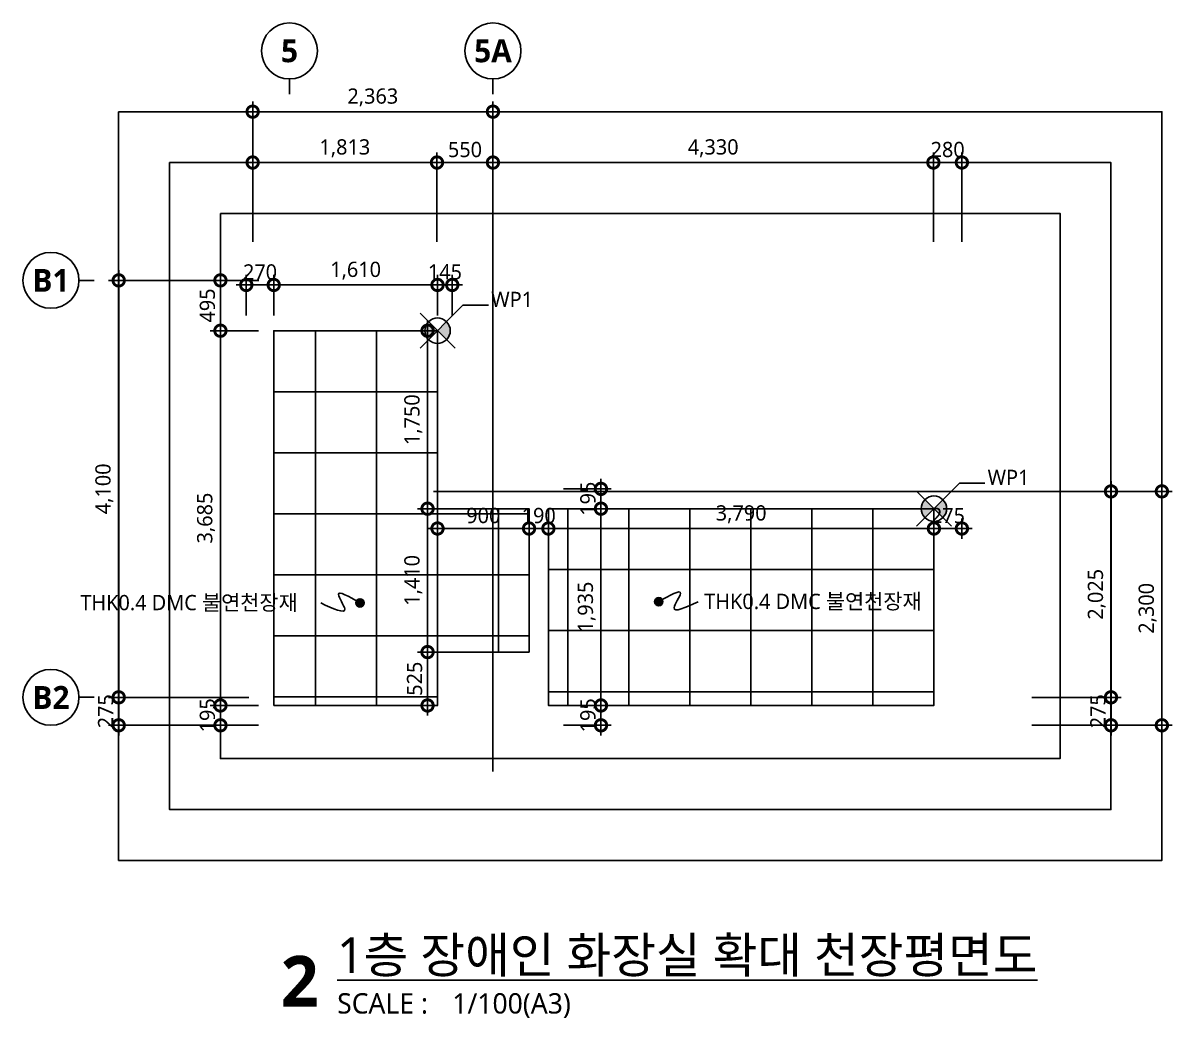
# Model space of a CAD drawing. Header units: millimetres. Extents: x 2213 to 82676, y 1050 to 28650.
# Drawn here: x 3074 to 14370, y 4686 to 14470 of the extents above; entities that cross this region are included whole.
import ezdxf
from ezdxf.enums import TextEntityAlignment as Align
from ezdxf.xclip import XClip

# ---------------------------------------------------------------- set-up
doc = ezdxf.new("R2010")
doc.units = ezdxf.units.MM
doc.header["$LTSCALE"] = 200
doc.header["$XCLIPFRAME"] = 0
doc.header["$PDMODE"] = 3
doc.linetypes.add('CEN', pattern=[62, 60, -1, 0, -1])
doc.layers.get('Defpoints').update_dxf_attribs({"color": 137})
for name, color, linetype in [('01-CEN', 1, 'CEN'), ('CEIL-알루미늄천장재', 251, 'Continuous'), ('DIM', 7, 'Continuous'), ('HAT-BRICK', 8, 'Continuous'), ('SYM', 6, 'Continuous'), ('SYM-BUB', 3, 'Continuous'), ('SYM-LEAD', 6, 'Continuous'), ('TEXT', 3, 'Continuous')]:
    doc.layers.add(name, color=color, linetype=linetype)
doc.layers.add('02Waste', color=171, linetype='Continuous', plot=False)
doc.styles.get("Standard").update_dxf_attribs({"font": 'malgun.ttf'})
doc.styles.add('맑은고딕', font='malgun.ttf')
doc.styles.add('맑은고딕B', font='malgunbd.ttf')
doc.styles.add('스타일1', font='malgun.ttf')
doc.linetypes.add('WIREMESH2', pattern='A,5,-0.25,["X",Standard,S=1,R=0,X=-0.32,Y=-0.5],-0.25', length=5.5)
doc.dimstyles.new('CJA-50', dxfattribs={"dimscale": 50, "dimtxt": 3, "dimasz": 1, "dimexe": 2, "dimexo": 3, "dimgap": 1, "dimtad": 1, "dimdec": 0, "dimzin": 1, "dimdsep": 46, "dimlunit": 6, "dimtxsty": '스타일1', "dimblk": 'GAUN-DOT', "dimcen": -2, "dimdle": 2, "dimclrd": 256, "dimclre": 256, "dimclrt": 3, "dimadec": 0, "dimazin": 0, "dimtfac": 1, "dimtdec": 0, "dimtix": 1, "dimtmove": 2, "dimatfit": 3, "dimldrblk": 'DOTSMALL', "dimfxl": 1, "dimtolj": 1, "dimtzin": 1, "dimarcsym": 0})

# ---------------------------------------------------------------- blocks, each defined once
blk = doc.blocks.new('GAUN-DOT')
at = {"linetype": 'ByBlock'}
for p, q in [((2, 0), (-2, 0)), ((0, -2), (0, 2))]:
    blk.add_line(p, q, dxfattribs=at)
at = {"const_width": 2.25}
blk.add_lwpolyline([(0, 0.28125, 1), (0, -0.28125, 1)], format="xyb", close=True, dxfattribs=at)
blk = doc.blocks.new('*D231')
at = {"layer": 'Defpoints', "color": 0, "transparency": 16777216}
for p in [(5332, 13598), (5332, 12169), (7694, 12169)]:
    blk.add_point(p, dxfattribs=at)
at = {"layer": 'DIM', "lineweight": -2, "transparency": 16777216}
for p, q in [((5332, 12319), (5332, 13698)), ((7694, 12319), (7694, 13698)), ((7644, 13598), (5382, 13598))]:
    blk.add_line(p, q, dxfattribs=at)
at = {"layer": 'DIM', "lineweight": -2, "transparency": 16777216, "xscale": 50, "yscale": 50, "zscale": 50, "rotation": 180}
blk.add_blockref('GAUN-DOT', (5332, 13598), dxfattribs=at)
at = {"layer": 'DIM', "lineweight": -2, "transparency": 16777216, "xscale": 50, "yscale": 50, "zscale": 50}
blk.add_blockref('GAUN-DOT', (7694, 13598), dxfattribs=at)
at = {"layer": 'DIM', "color": 3, "transparency": 16777216, "insert": (6513, 13738), "char_height": 150, "attachment_point": 5, "style": '맑은고딕'}
blk.add_mtext('\\A1;2,363', dxfattribs=at)
blk = doc.blocks.new('_DotSmall')
at = {"layer": 'DIM'}
h = blk.add_hatch(color=256, dxfattribs=at)
edge = h.paths.add_edge_path()
edge.add_arc((0, 0), 0.2, 0, 360)
at = {"layer": 'DIM', "linetype": 'ByBlock'}
blk.add_circle((0, 0), 0.2, dxfattribs=at)
blk = doc.blocks.new('*D232')
at = {"layer": 'Defpoints', "color": 0, "transparency": 16777216}
for p in [(12024, 13098), (7694, 12169), (12024, 12169)]:
    blk.add_point(p, dxfattribs=at)
at = {"layer": 'DIM', "lineweight": -2, "transparency": 16777216}
for p, q in [((7694, 12319), (7694, 13198)), ((12024, 12319), (12024, 13198)), ((7744, 13098), (11974, 13098))]:
    blk.add_line(p, q, dxfattribs=at)
at = {"layer": 'DIM', "lineweight": -2, "transparency": 16777216, "xscale": 50, "yscale": 50, "zscale": 50, "rotation": 180}
blk.add_blockref('GAUN-DOT', (7694, 13098), dxfattribs=at)
at = {"layer": 'DIM', "lineweight": -2, "transparency": 16777216, "xscale": 50, "yscale": 50, "zscale": 50}
blk.add_blockref('GAUN-DOT', (12024, 13098), dxfattribs=at)
at = {"layer": 'DIM', "color": 3, "transparency": 16777216, "insert": (9859, 13238), "char_height": 150, "attachment_point": 5, "style": '맑은고딕'}
blk.add_mtext('\\A1;4,330', dxfattribs=at)
blk = doc.blocks.new('*D233')
at = {"layer": 'Defpoints', "color": 0, "transparency": 16777216}
for p in [(7144, 13098), (7144, 12169), (7694, 12169)]:
    blk.add_point(p, dxfattribs=at)
at = {"layer": 'DIM', "lineweight": -2, "transparency": 16777216}
for p, q in [((7144, 12319), (7144, 13198)), ((7694, 12319), (7694, 13198)), ((7644, 13098), (7194, 13098))]:
    blk.add_line(p, q, dxfattribs=at)
at = {"layer": 'DIM', "lineweight": -2, "transparency": 16777216, "xscale": 50, "yscale": 50, "zscale": 50, "rotation": 180}
blk.add_blockref('GAUN-DOT', (7144, 13098), dxfattribs=at)
at = {"layer": 'DIM', "lineweight": -2, "transparency": 16777216, "xscale": 50, "yscale": 50, "zscale": 50}
blk.add_blockref('GAUN-DOT', (7694, 13098), dxfattribs=at)
at = {"layer": 'DIM', "color": 3, "transparency": 16777216, "insert": (7419, 13225), "char_height": 150, "attachment_point": 5, "style": '맑은고딕'}
blk.add_mtext('\\A1;550', dxfattribs=at)
blk = doc.blocks.new('*D234')
at = {"layer": 'Defpoints', "color": 0, "transparency": 16777216}
for p in [(12024, 13098), (12024, 12169), (12304, 12169)]:
    blk.add_point(p, dxfattribs=at)
at = {"layer": 'DIM', "lineweight": -2, "transparency": 16777216}
for p, q in [((12024, 12319), (12024, 13198)), ((12304, 12319), (12304, 13198)), ((11974, 13098), (11924, 13098)), ((12304, 13098), (12024, 13098)), ((12354, 13098), (12404, 13098))]:
    blk.add_line(p, q, dxfattribs=at)
at = {"layer": 'DIM', "lineweight": -2, "transparency": 16777216, "xscale": 50, "yscale": 50, "zscale": 50}
blk.add_blockref('GAUN-DOT', (12024, 13098), dxfattribs=at)
at = {"layer": 'DIM', "lineweight": -2, "transparency": 16777216, "xscale": 50, "yscale": 50, "zscale": 50, "rotation": 180}
blk.add_blockref('GAUN-DOT', (12304, 13098), dxfattribs=at)
at = {"layer": 'DIM', "color": 3, "transparency": 16777216, "insert": (12164, 13225), "char_height": 150, "attachment_point": 5, "style": '맑은고딕'}
blk.add_mtext('\\A1;280', dxfattribs=at)
blk = doc.blocks.new('*D235')
at = {"layer": 'Defpoints', "color": 0, "transparency": 16777216}
for p in [(12841, 9864), (12841, 7564), (14270, 7564)]:
    blk.add_point(p, dxfattribs=at)
at = {"layer": 'DIM', "lineweight": -2, "transparency": 16777216}
for p, q in [((12991, 9864), (14370, 9864)), ((14270, 9814), (14270, 7614)), ((12991, 7564), (14370, 7564))]:
    blk.add_line(p, q, dxfattribs=at)
at = {"layer": 'DIM', "lineweight": -2, "transparency": 16777216, "xscale": 50, "yscale": 50, "zscale": 50}
for p, rotation in [((14270, 9864), 90), ((14270, 7564), 270)]:
    blk.add_blockref('GAUN-DOT', p, dxfattribs=dict(at, rotation=rotation))
at = {"layer": 'DIM', "color": 3, "transparency": 16777216, "insert": (14130, 8714), "char_height": 150, "attachment_point": 5, "rotation": 90, "style": '맑은고딕'}
blk.add_mtext('\\A1;2,300', dxfattribs=at)
blk = doc.blocks.new('*D236')
at = {"layer": 'Defpoints', "color": 0, "transparency": 16777216}
for p in [(12841, 9864), (13770, 9864), (12841, 7839)]:
    blk.add_point(p, dxfattribs=at)
at = {"layer": 'DIM', "lineweight": -2, "transparency": 16777216}
for p, q in [((12991, 9864), (13870, 9864)), ((13770, 7889), (13770, 9814)), ((12991, 7839), (13870, 7839))]:
    blk.add_line(p, q, dxfattribs=at)
at = {"layer": 'DIM', "lineweight": -2, "transparency": 16777216, "xscale": 50, "yscale": 50, "zscale": 50}
for p, rotation in [((13770, 9864), 90), ((13770, 7839), 270)]:
    blk.add_blockref('GAUN-DOT', p, dxfattribs=dict(at, rotation=rotation))
at = {"layer": 'DIM', "color": 3, "transparency": 16777216, "insert": (13630, 8852), "char_height": 150, "attachment_point": 5, "rotation": 90, "style": '맑은고딕'}
blk.add_mtext('\\A1;2,025', dxfattribs=at)
blk = doc.blocks.new('*D237')
at = {"layer": 'Defpoints', "color": 0, "transparency": 16777216}
for p in [(12841, 7839), (12841, 7564), (13770, 7564)]:
    blk.add_point(p, dxfattribs=at)
at = {"layer": 'DIM', "lineweight": -2, "transparency": 16777216}
for p, q in [((13770, 7889), (13770, 7939)), ((12991, 7839), (13870, 7839)), ((13770, 7839), (13770, 7564)), ((12991, 7564), (13870, 7564)), ((13770, 7514), (13770, 7464))]:
    blk.add_line(p, q, dxfattribs=at)
at = {"layer": 'DIM', "lineweight": -2, "transparency": 16777216, "xscale": 50, "yscale": 50, "zscale": 50}
for p, rotation in [((13770, 7839), 270), ((13770, 7564), 90)]:
    blk.add_blockref('GAUN-DOT', p, dxfattribs=dict(at, rotation=rotation))
at = {"layer": 'DIM', "color": 3, "transparency": 16777216, "insert": (13642, 7702), "char_height": 150, "attachment_point": 5, "rotation": 90, "style": '맑은고딕'}
blk.add_mtext('\\A1;275', dxfattribs=at)
blk = doc.blocks.new('*D238')
at = {"layer": 'Defpoints', "color": 0, "transparency": 16777216}
for p in [(5443, 11939), (4015, 7839), (5443, 7839)]:
    blk.add_point(p, dxfattribs=at)
at = {"layer": 'DIM', "lineweight": -2, "transparency": 16777216}
for p, q in [((5293, 11939), (3915, 11939)), ((4015, 11889), (4015, 7889)), ((5293, 7839), (3915, 7839))]:
    blk.add_line(p, q, dxfattribs=at)
at = {"layer": 'DIM', "lineweight": -2, "transparency": 16777216, "xscale": 50, "yscale": 50, "zscale": 50}
for p, rotation in [((4015, 11939), 90), ((4015, 7839), 270)]:
    blk.add_blockref('GAUN-DOT', p, dxfattribs=dict(at, rotation=rotation))
at = {"layer": 'DIM', "color": 3, "transparency": 16777216, "insert": (3874, 9889), "char_height": 150, "attachment_point": 5, "rotation": 90, "style": '맑은고딕'}
blk.add_mtext('\\A1;4,100', dxfattribs=at)
blk = doc.blocks.new('*D239')
at = {"layer": 'Defpoints', "color": 0, "transparency": 16777216}
for p in [(5443, 7839), (4015, 7564), (5443, 7564)]:
    blk.add_point(p, dxfattribs=at)
at = {"layer": 'DIM', "lineweight": -2, "transparency": 16777216}
for p, q in [((4015, 7889), (4015, 7939)), ((5293, 7839), (3915, 7839)), ((4015, 7839), (4015, 7564)), ((5293, 7564), (3915, 7564)), ((4015, 7514), (4015, 7464))]:
    blk.add_line(p, q, dxfattribs=at)
at = {"layer": 'DIM', "lineweight": -2, "transparency": 16777216, "xscale": 50, "yscale": 50, "zscale": 50}
for p, rotation in [((4015, 7839), 270), ((4015, 7564), 90)]:
    blk.add_blockref('GAUN-DOT', p, dxfattribs=dict(at, rotation=rotation))
at = {"layer": 'DIM', "color": 3, "transparency": 16777216, "insert": (3887, 7702), "char_height": 150, "attachment_point": 5, "rotation": 90, "style": '맑은고딕'}
blk.add_mtext('\\A1;275', dxfattribs=at)
blk = doc.blocks.new('*D240')
at = {"layer": 'Defpoints', "color": 0, "transparency": 16777216}
for p in [(7144, 13098), (5332, 12169), (7144, 12169)]:
    blk.add_point(p, dxfattribs=at)
at = {"layer": 'DIM', "lineweight": -2, "transparency": 16777216}
for p, q in [((5332, 12319), (5332, 13198)), ((7144, 12319), (7144, 13198)), ((5382, 13098), (7094, 13098))]:
    blk.add_line(p, q, dxfattribs=at)
at = {"layer": 'DIM', "lineweight": -2, "transparency": 16777216, "xscale": 50, "yscale": 50, "zscale": 50, "rotation": 180}
blk.add_blockref('GAUN-DOT', (5332, 13098), dxfattribs=at)
at = {"layer": 'DIM', "lineweight": -2, "transparency": 16777216, "xscale": 50, "yscale": 50, "zscale": 50}
blk.add_blockref('GAUN-DOT', (7144, 13098), dxfattribs=at)
at = {"layer": 'DIM', "color": 3, "transparency": 16777216, "insert": (6238, 13238), "char_height": 150, "attachment_point": 5, "style": '맑은고딕'}
blk.add_mtext('\\A1;1,813', dxfattribs=at)
blk = doc.blocks.new('dwgtitle')
at = {"layer": 'SYM', "color": 3, "style": '스타일1'}
blk.add_text('SCALE :', height=4, dxfattribs=at).set_placement((12.25, -1.4))
for tag, p, height in [('%%UTITLE', (12.25, 6.59), 7), ('1/100', (34.89, -1.4), 4)]:
    blk.add_attdef(tag, p, '', height=height, dxfattribs=at)
at = {"layer": 'SYM', "color": 6, "style": '맑은고딕B'}
blk.add_attdef('A', text='', height=10, dxfattribs=at).set_placement((4.89, 5), align=Align.MIDDLE)
blk = doc.blocks.new('C-6x6_1f')
at = {"layer": 'CEIL-알루미늄천장재', "color": 252}
for p, q in [((-56347, -303023), (-56347, -292223)), ((-49147, -292223), (-56347, -292223)), ((-55747, -303023), (-55747, -292223)), ((-55147, -303023), (-55147, -292223)), ((-54547, -303023), (-54547, -292223)), ((-53947, -303023), (-53947, -292223)), ((-53347, -303023), (-53347, -292223)), ((-52747, -303023), (-52747, -292223)), ((-52147, -303023), (-52147, -292223)), ((-51547, -303023), (-51547, -292223)), ((-50947, -303023), (-50947, -292223)), ((-50347, -303023), (-50347, -292223)), ((-49747, -303023), (-49747, -292223)), ((-49147, -303023), (-49147, -292223)), ((-41947, -292223), (-49147, -292223)), ((-48547, -303023), (-48547, -292223)), ((-47947, -303023), (-47947, -292223)), ((-47347, -303023), (-47347, -292223)), ((-46747, -303023), (-46747, -292223)), ((-46147, -303023), (-46147, -292223)), ((-45547, -303023), (-45547, -292223)), ((-44947, -303023), (-44947, -292223)), ((-44347, -303023), (-44347, -292223)), ((-43747, -303023), (-43747, -292223)), ((-43147, -303023), (-43147, -292223)), ((-42547, -303023), (-42547, -292223)), ((-41947, -303023), (-41947, -292223)), ((-34747, -292223), (-41947, -292223)), ((-41947, -303023), (-41947, -292223)), ((-41347, -303023), (-41347, -292223)), ((-40747, -303023), (-40747, -292223)), ((-40147, -303023), (-40147, -292223)), ((-39547, -303023), (-39547, -292223)), ((-38947, -303023), (-38947, -292223)), ((-38347, -303023), (-38347, -292223)), ((-37747, -303023), (-37747, -292223)), ((-37147, -303023), (-37147, -292223)), ((-36547, -303023), (-36547, -292223)), ((-35947, -303023), (-35947, -292223)), ((-35347, -303023), (-35347, -292223)), ((-27547, -292223), (-34747, -292223)), ((-34747, -303023), (-34747, -292223)), ((-34147, -303023), (-34147, -292223)), ((-33547, -303023), (-33547, -292223)), ((-32947, -303023), (-32947, -292223)), ((-32347, -303023), (-32347, -292223)), ((-31747, -303023), (-31747, -292223)), ((-31147, -303023), (-31147, -292223)), ((-30547, -303023), (-30547, -292223)), ((-29947, -303023), (-29947, -292223)), ((-29347, -303023), (-29347, -292223)), ((-28747, -303023), (-28747, -292223)), ((-28147, -303023), (-28147, -292223)), ((-27547, -303023), (-27547, -292223)), ((-49147, -292823), (-56347, -292823)), ((-41947, -292823), (-49147, -292823)), ((-34747, -292823), (-41947, -292823)), ((-27547, -292823), (-34747, -292823)), ((-49147, -293423), (-56347, -293423)), ((-41947, -293423), (-49147, -293423)), ((-34747, -293423), (-41947, -293423)), ((-27547, -293423), (-34747, -293423)), ((-49147, -294023), (-56347, -294023)), ((-41947, -294023), (-49147, -294023)), ((-34747, -294023), (-41947, -294023)), ((-27547, -294023), (-34747, -294023)), ((-49147, -294623), (-56347, -294623)), ((-41947, -294623), (-49147, -294623)), ((-34747, -294623), (-41947, -294623)), ((-27547, -294623), (-34747, -294623)), ((-49147, -295223), (-56347, -295223)), ((-41947, -295223), (-49147, -295223)), ((-34747, -295223), (-41947, -295223)), ((-27547, -295223), (-34747, -295223)), ((-49147, -295823), (-56347, -295823)), ((-41947, -295823), (-49147, -295823)), ((-34747, -295823), (-41947, -295823)), ((-27547, -295823), (-34747, -295823)), ((-49147, -296423), (-56347, -296423)), ((-41947, -296423), (-49147, -296423)), ((-34747, -296423), (-41947, -296423)), ((-27547, -296423), (-34747, -296423)), ((-49147, -297023), (-56347, -297023)), ((-41947, -297023), (-49147, -297023)), ((-34747, -297023), (-41947, -297023)), ((-27547, -297023), (-34747, -297023)), ((-49147, -297623), (-56347, -297623)), ((-41947, -297623), (-49147, -297623)), ((-34747, -297623), (-41947, -297623)), ((-27547, -297623), (-34747, -297623)), ((-49147, -298223), (-56347, -298223)), ((-41947, -298223), (-49147, -298223)), ((-34747, -298223), (-41947, -298223)), ((-27547, -298223), (-34747, -298223)), ((-49147, -298823), (-56347, -298823)), ((-41947, -298823), (-49147, -298823)), ((-34747, -298823), (-41947, -298823)), ((-27547, -298823), (-34747, -298823)), ((-49147, -299423), (-56347, -299423)), ((-41947, -299423), (-49147, -299423)), ((-34747, -299423), (-41947, -299423)), ((-27547, -299423), (-34747, -299423)), ((-49147, -300023), (-56347, -300023)), ((-41947, -300023), (-49147, -300023)), ((-34747, -300023), (-41947, -300023)), ((-27547, -300023), (-34747, -300023)), ((-49147, -300623), (-56347, -300623)), ((-41947, -300623), (-49147, -300623)), ((-34747, -300623), (-41947, -300623)), ((-27547, -300623), (-34747, -300623)), ((-49147, -301223), (-56347, -301223)), ((-41947, -301223), (-49147, -301223)), ((-34747, -301223), (-41947, -301223)), ((-27547, -301223), (-34747, -301223)), ((-49147, -301823), (-56347, -301823)), ((-41947, -301823), (-49147, -301823)), ((-34747, -301823), (-41947, -301823)), ((-27547, -301823), (-34747, -301823)), ((-49147, -302423), (-56347, -302423)), ((-41947, -302423), (-49147, -302423)), ((-34747, -302423), (-41947, -302423)), ((-27547, -302423), (-34747, -302423)), ((-49147, -303023), (-56347, -303023)), ((-56347, -313823), (-56347, -303023)), ((-49147, -303023), (-56347, -303023)), ((-55747, -313823), (-55747, -303023)), ((-55147, -313823), (-55147, -303023)), ((-54547, -313823), (-54547, -303023)), ((-53947, -313823), (-53947, -303023)), ((-53347, -313823), (-53347, -303023)), ((-52747, -313823), (-52747, -303023)), ((-52147, -313823), (-52147, -303023)), ((-51547, -313823), (-51547, -303023)), ((-50947, -313823), (-50947, -303023)), ((-50347, -313823), (-50347, -303023)), ((-49747, -313823), (-49747, -303023)), ((-49147, -313823), (-49147, -303023)), ((-41947, -303023), (-49147, -303023)), ((-41947, -303023), (-49147, -303023)), ((-48547, -313823), (-48547, -303023)), ((-47947, -313823), (-47947, -303023)), ((-47347, -313823), (-47347, -303023)), ((-46747, -313823), (-46747, -303023)), ((-46147, -313823), (-46147, -303023)), ((-45547, -313823), (-45547, -303023)), ((-44947, -313823), (-44947, -303023)), ((-44347, -313823), (-44347, -303023)), ((-43747, -313823), (-43747, -303023)), ((-43147, -313823), (-43147, -303023)), ((-42547, -313823), (-42547, -303023)), ((-41947, -313823), (-41947, -303023)), ((-34747, -303023), (-41947, -303023)), ((-34747, -303023), (-41947, -303023)), ((-41947, -313823), (-41947, -303023)), ((-41347, -313823), (-41347, -303023)), ((-40747, -313823), (-40747, -303023)), ((-40147, -313823), (-40147, -303023)), ((-39547, -313823), (-39547, -303023)), ((-38947, -313823), (-38947, -303023)), ((-38347, -313823), (-38347, -303023)), ((-37747, -313823), (-37747, -303023)), ((-37147, -313823), (-37147, -303023)), ((-36547, -313823), (-36547, -303023)), ((-35947, -313823), (-35947, -303023)), ((-35347, -313823), (-35347, -303023)), ((-34747, -313823), (-34747, -303023)), ((-27547, -303023), (-34747, -303023)), ((-27547, -303023), (-34747, -303023)), ((-34147, -313823), (-34147, -303023)), ((-33547, -313823), (-33547, -303023)), ((-32947, -313823), (-32947, -303023)), ((-32347, -313823), (-32347, -303023)), ((-31747, -313823), (-31747, -303023)), ((-31147, -313823), (-31147, -303023)), ((-30547, -313823), (-30547, -303023)), ((-29947, -313823), (-29947, -303023)), ((-29347, -313823), (-29347, -303023)), ((-28747, -313823), (-28747, -303023)), ((-28147, -313823), (-28147, -303023)), ((-27547, -313823), (-27547, -303023)), ((-49147, -303623), (-56347, -303623)), ((-41947, -303623), (-49147, -303623)), ((-34747, -303623), (-41947, -303623)), ((-27547, -303623), (-34747, -303623)), ((-49147, -304223), (-56347, -304223)), ((-41947, -304223), (-49147, -304223)), ((-34747, -304223), (-41947, -304223)), ((-27547, -304223), (-34747, -304223)), ((-49147, -304823), (-56347, -304823)), ((-41947, -304823), (-49147, -304823)), ((-34747, -304823), (-41947, -304823)), ((-27547, -304823), (-34747, -304823)), ((-49147, -305423), (-56347, -305423)), ((-41947, -305423), (-49147, -305423)), ((-34747, -305423), (-41947, -305423)), ((-27547, -305423), (-34747, -305423)), ((-49147, -306023), (-56347, -306023)), ((-41947, -306023), (-49147, -306023)), ((-34747, -306023), (-41947, -306023)), ((-27547, -306023), (-34747, -306023)), ((-49147, -306623), (-56347, -306623)), ((-41947, -306623), (-49147, -306623)), ((-34747, -306623), (-41947, -306623)), ((-27547, -306623), (-34747, -306623)), ((-49147, -307223), (-56347, -307223)), ((-41947, -307223), (-49147, -307223)), ((-34747, -307223), (-41947, -307223)), ((-27547, -307223), (-34747, -307223)), ((-49147, -307823), (-56347, -307823)), ((-41947, -307823), (-49147, -307823)), ((-34747, -307823), (-41947, -307823)), ((-27547, -307823), (-34747, -307823)), ((-49147, -308423), (-56347, -308423)), ((-41947, -308423), (-49147, -308423)), ((-34747, -308423), (-41947, -308423)), ((-27547, -308423), (-34747, -308423)), ((-49147, -309023), (-56347, -309023)), ((-41947, -309023), (-49147, -309023)), ((-34747, -309023), (-41947, -309023)), ((-27547, -309023), (-34747, -309023)), ((-49147, -309623), (-56347, -309623)), ((-41947, -309623), (-49147, -309623)), ((-34747, -309623), (-41947, -309623)), ((-27547, -309623), (-34747, -309623)), ((-49147, -310223), (-56347, -310223)), ((-41947, -310223), (-49147, -310223)), ((-34747, -310223), (-41947, -310223)), ((-27547, -310223), (-34747, -310223)), ((-49147, -310823), (-56347, -310823)), ((-41947, -310823), (-49147, -310823)), ((-34747, -310823), (-41947, -310823)), ((-27547, -310823), (-34747, -310823)), ((-49147, -311423), (-56347, -311423)), ((-41947, -311423), (-49147, -311423)), ((-34747, -311423), (-41947, -311423)), ((-27547, -311423), (-34747, -311423)), ((-49147, -312023), (-56347, -312023)), ((-41947, -312023), (-49147, -312023)), ((-34747, -312023), (-41947, -312023)), ((-27547, -312023), (-34747, -312023)), ((-49147, -312623), (-56347, -312623)), ((-41947, -312623), (-49147, -312623)), ((-34747, -312623), (-41947, -312623)), ((-27547, -312623), (-34747, -312623)), ((-49147, -313223), (-56347, -313223)), ((-41947, -313223), (-49147, -313223)), ((-34747, -313223), (-41947, -313223)), ((-27547, -313223), (-34747, -313223)), ((-49147, -313823), (-56347, -313823)), ((-41947, -313823), (-49147, -313823)), ((-34747, -313823), (-41947, -313823)), ((-27547, -313823), (-34747, -313823))]:
    blk.add_line(p, q, dxfattribs=at)
blk = doc.blocks.new('지시선')
at = {"layer": 'SYM-LEAD'}
h = blk.add_hatch(color=6, dxfattribs=at)
edge = h.paths.add_edge_path()
edge.add_arc((0, 0), 24.6, 0, 360)
at = {"layer": 'SYM-LEAD', "color": 6}
blk.add_circle((0, 0), 24.6, dxfattribs=at)
blk.add_spline([(0, 0), (127.5, 49.3), (89.8, -35.9), (231.6, 0)], degree=3, dxfattribs=at)
blk = doc.blocks.new('*D381')
at = {"layer": 'Defpoints', "color": 0, "transparency": 16777216}
for p in [(7149, 11894), (5539, 11444), (7149, 11444)]:
    blk.add_point(p, dxfattribs=at)
at = {"layer": 'DIM', "lineweight": -2, "transparency": 16777216}
for p, q in [((5539, 11594), (5539, 11994)), ((7149, 11594), (7149, 11994)), ((5589, 11894), (7099, 11894))]:
    blk.add_line(p, q, dxfattribs=at)
at = {"layer": 'DIM', "lineweight": -2, "transparency": 16777216, "xscale": 50, "yscale": 50, "zscale": 50, "rotation": 180}
blk.add_blockref('GAUN-DOT', (5539, 11894), dxfattribs=at)
at = {"layer": 'DIM', "lineweight": -2, "transparency": 16777216, "xscale": 50, "yscale": 50, "zscale": 50}
blk.add_blockref('GAUN-DOT', (7149, 11894), dxfattribs=at)
at = {"layer": 'DIM', "color": 3, "transparency": 16777216, "insert": (6344, 12034), "char_height": 150, "attachment_point": 5, "style": '맑은고딕'}
blk.add_mtext('\\A1;1,610', dxfattribs=at)
blk = doc.blocks.new('*D382')
at = {"layer": 'Defpoints', "color": 0, "transparency": 16777216}
for p in [(5269, 11894), (5269, 11444), (5539, 11444)]:
    blk.add_point(p, dxfattribs=at)
at = {"layer": 'DIM', "lineweight": -2, "transparency": 16777216}
for p, q in [((5269, 11594), (5269, 11994)), ((5539, 11594), (5539, 11994)), ((5219, 11894), (5169, 11894)), ((5539, 11894), (5269, 11894)), ((5589, 11894), (5639, 11894))]:
    blk.add_line(p, q, dxfattribs=at)
at = {"layer": 'DIM', "lineweight": -2, "transparency": 16777216, "xscale": 50, "yscale": 50, "zscale": 50}
blk.add_blockref('GAUN-DOT', (5269, 11894), dxfattribs=at)
at = {"layer": 'DIM', "lineweight": -2, "transparency": 16777216, "xscale": 50, "yscale": 50, "zscale": 50, "rotation": 180}
blk.add_blockref('GAUN-DOT', (5539, 11894), dxfattribs=at)
at = {"layer": 'DIM', "color": 3, "transparency": 16777216, "insert": (5404, 12021), "char_height": 150, "attachment_point": 5, "style": '맑은고딕'}
blk.add_mtext('\\A1;270', dxfattribs=at)
blk = doc.blocks.new('*D383')
at = {"layer": 'Defpoints', "color": 0, "transparency": 16777216}
for p in [(7149, 11894), (7149, 11444), (7294, 11444)]:
    blk.add_point(p, dxfattribs=at)
at = {"layer": 'DIM', "lineweight": -2, "transparency": 16777216}
for p, q in [((7149, 11594), (7149, 11994)), ((7294, 11594), (7294, 11994)), ((7099, 11894), (7049, 11894)), ((7294, 11894), (7149, 11894)), ((7344, 11894), (7394, 11894))]:
    blk.add_line(p, q, dxfattribs=at)
at = {"layer": 'DIM', "lineweight": -2, "transparency": 16777216, "xscale": 50, "yscale": 50, "zscale": 50}
blk.add_blockref('GAUN-DOT', (7149, 11894), dxfattribs=at)
at = {"layer": 'DIM', "lineweight": -2, "transparency": 16777216, "xscale": 50, "yscale": 50, "zscale": 50, "rotation": 180}
blk.add_blockref('GAUN-DOT', (7294, 11894), dxfattribs=at)
at = {"layer": 'DIM', "color": 3, "transparency": 16777216, "insert": (7222, 12022), "char_height": 150, "attachment_point": 5, "style": '맑은고딕'}
blk.add_mtext('\\A1;145', dxfattribs=at)
blk = doc.blocks.new('*D384')
at = {"layer": 'Defpoints', "color": 0, "transparency": 16777216}
for p in [(5015, 11444), (5539, 11444), (5539, 7759)]:
    blk.add_point(p, dxfattribs=at)
at = {"layer": 'DIM', "lineweight": -2, "transparency": 16777216}
for p, q in [((5389, 11444), (4915, 11444)), ((5015, 7809), (5015, 11394)), ((5389, 7759), (4915, 7759))]:
    blk.add_line(p, q, dxfattribs=at)
at = {"layer": 'DIM', "lineweight": -2, "transparency": 16777216, "xscale": 50, "yscale": 50, "zscale": 50}
for p, rotation in [((5015, 11444), 90), ((5015, 7759), 270)]:
    blk.add_blockref('GAUN-DOT', p, dxfattribs=dict(at, rotation=rotation))
at = {"layer": 'DIM', "color": 3, "transparency": 16777216, "insert": (4874, 9602), "char_height": 150, "attachment_point": 5, "rotation": 90, "style": '맑은고딕'}
blk.add_mtext('\\A1;3,685', dxfattribs=at)
blk = doc.blocks.new('*D385')
at = {"layer": 'Defpoints', "color": 0, "transparency": 16777216}
for p in [(5544, 11939), (5015, 11444), (5539, 11444)]:
    blk.add_point(p, dxfattribs=at)
at = {"layer": 'DIM', "lineweight": -2, "transparency": 16777216}
for p, q in [((5394, 11939), (4915, 11939)), ((5015, 11889), (5015, 11494)), ((5389, 11444), (4915, 11444))]:
    blk.add_line(p, q, dxfattribs=at)
at = {"layer": 'DIM', "lineweight": -2, "transparency": 16777216, "xscale": 50, "yscale": 50, "zscale": 50}
for p, rotation in [((5015, 11939), 90), ((5015, 11444), 270)]:
    blk.add_blockref('GAUN-DOT', p, dxfattribs=dict(at, rotation=rotation))
at = {"layer": 'DIM', "color": 3, "transparency": 16777216, "insert": (4887, 11692), "char_height": 150, "attachment_point": 5, "rotation": 90, "style": '맑은고딕'}
blk.add_mtext('\\A1;495', dxfattribs=at)
blk = doc.blocks.new('*D386')
at = {"layer": 'Defpoints', "color": 0, "transparency": 16777216}
for p in [(5539, 7759), (5015, 7564), (5539, 7564)]:
    blk.add_point(p, dxfattribs=at)
at = {"layer": 'DIM', "lineweight": -2, "transparency": 16777216}
for p, q in [((5015, 7809), (5015, 7859)), ((5389, 7759), (4915, 7759)), ((5015, 7759), (5015, 7564)), ((5389, 7564), (4915, 7564)), ((5015, 7514), (5015, 7464))]:
    blk.add_line(p, q, dxfattribs=at)
at = {"layer": 'DIM', "lineweight": -2, "transparency": 16777216, "xscale": 50, "yscale": 50, "zscale": 50}
for p, rotation in [((5015, 7759), 270), ((5015, 7564), 90)]:
    blk.add_blockref('GAUN-DOT', p, dxfattribs=dict(at, rotation=rotation))
at = {"layer": 'DIM', "color": 3, "transparency": 16777216, "insert": (4887, 7662), "char_height": 150, "attachment_point": 5, "rotation": 90, "style": '맑은고딕'}
blk.add_mtext('\\A1;195', dxfattribs=at)
blk = doc.blocks.new('*D387')
at = {"layer": 'Defpoints', "color": 0, "transparency": 16777216}
for p in [(7051, 11444), (7299, 11444), (7299, 9694)]:
    blk.add_point(p, dxfattribs=at)
at = {"layer": 'DIM', "lineweight": -2, "transparency": 16777216}
for p, q in [((7149, 11444), (6951, 11444)), ((7051, 9744), (7051, 11394)), ((7149, 9694), (6951, 9694))]:
    blk.add_line(p, q, dxfattribs=at)
at = {"layer": 'DIM', "lineweight": -2, "transparency": 16777216, "xscale": 50, "yscale": 50, "zscale": 50}
for p, rotation in [((7051, 11444), 90), ((7051, 9694), 270)]:
    blk.add_blockref('GAUN-DOT', p, dxfattribs=dict(at, rotation=rotation))
at = {"layer": 'DIM', "color": 3, "transparency": 16777216, "insert": (6911, 10569), "char_height": 150, "attachment_point": 5, "rotation": 90, "style": '맑은고딕'}
blk.add_mtext('\\A1;1,750', dxfattribs=at)
blk = doc.blocks.new('*D388')
at = {"layer": 'Defpoints', "color": 0, "transparency": 16777216}
for p in [(7299, 9694), (7051, 8284), (7299, 8284)]:
    blk.add_point(p, dxfattribs=at)
at = {"layer": 'DIM', "lineweight": -2, "transparency": 16777216}
for p, q in [((7149, 9694), (6951, 9694)), ((7051, 9644), (7051, 8334)), ((7149, 8284), (6951, 8284))]:
    blk.add_line(p, q, dxfattribs=at)
at = {"layer": 'DIM', "lineweight": -2, "transparency": 16777216, "xscale": 50, "yscale": 50, "zscale": 50}
for p, rotation in [((7051, 9694), 90), ((7051, 8284), 270)]:
    blk.add_blockref('GAUN-DOT', p, dxfattribs=dict(at, rotation=rotation))
at = {"layer": 'DIM', "color": 3, "transparency": 16777216, "insert": (6911, 8989), "char_height": 150, "attachment_point": 5, "rotation": 90, "style": '맑은고딕'}
blk.add_mtext('\\A1;1,410', dxfattribs=at)
blk = doc.blocks.new('*D374')
at = {"layer": 'Defpoints', "color": 0, "transparency": 16777216}
for p in [(7051, 8284), (7299, 8284), (7299, 7759)]:
    blk.add_point(p, dxfattribs=at)
at = {"layer": 'DIM', "lineweight": -2, "transparency": 16777216}
for p, q in [((7149, 8284), (6951, 8284)), ((7051, 7809), (7051, 8234)), ((7149, 7759), (6951, 7759))]:
    blk.add_line(p, q, dxfattribs=at)
at = {"layer": 'DIM', "lineweight": -2, "transparency": 16777216, "xscale": 50, "yscale": 50, "zscale": 50}
for p, rotation in [((7051, 8284), 90), ((7051, 7759), 270)]:
    blk.add_blockref('GAUN-DOT', p, dxfattribs=dict(at, rotation=rotation))
at = {"layer": 'DIM', "color": 3, "transparency": 16777216, "insert": (6924, 8022), "char_height": 150, "attachment_point": 5, "rotation": 90, "style": '맑은고딕'}
blk.add_mtext('\\A1;525', dxfattribs=at)
blk = doc.blocks.new('*D375')
at = {"layer": 'Defpoints', "color": 0, "transparency": 16777216}
for p in [(7149, 9694), (8049, 9694), (8049, 9499)]:
    blk.add_point(p, dxfattribs=at)
at = {"layer": 'DIM', "lineweight": -2, "transparency": 16777216}
for p, q in [((7149, 9544), (7149, 9399)), ((7199, 9499), (7999, 9499)), ((8049, 9544), (8049, 9399))]:
    blk.add_line(p, q, dxfattribs=at)
at = {"layer": 'DIM', "lineweight": -2, "transparency": 16777216, "xscale": 50, "yscale": 50, "zscale": 50, "rotation": 180}
blk.add_blockref('GAUN-DOT', (7149, 9499), dxfattribs=at)
at = {"layer": 'DIM', "lineweight": -2, "transparency": 16777216, "xscale": 50, "yscale": 50, "zscale": 50}
blk.add_blockref('GAUN-DOT', (8049, 9499), dxfattribs=at)
at = {"layer": 'DIM', "color": 3, "transparency": 16777216, "insert": (7599, 9626), "char_height": 150, "attachment_point": 5, "style": '맑은고딕'}
blk.add_mtext('\\A1;900', dxfattribs=at)
blk = doc.blocks.new('*D376')
at = {"layer": 'Defpoints', "color": 0, "transparency": 16777216}
for p in [(8049, 9694), (8239, 9694), (8049, 9499)]:
    blk.add_point(p, dxfattribs=at)
at = {"layer": 'DIM', "lineweight": -2, "transparency": 16777216}
for p, q in [((7999, 9499), (7949, 9499)), ((8049, 9544), (8049, 9399)), ((8239, 9499), (8049, 9499)), ((8239, 9544), (8239, 9399)), ((8289, 9499), (8339, 9499))]:
    blk.add_line(p, q, dxfattribs=at)
at = {"layer": 'DIM', "lineweight": -2, "transparency": 16777216, "xscale": 50, "yscale": 50, "zscale": 50}
blk.add_blockref('GAUN-DOT', (8049, 9499), dxfattribs=at)
at = {"layer": 'DIM', "lineweight": -2, "transparency": 16777216, "xscale": 50, "yscale": 50, "zscale": 50, "rotation": 180}
blk.add_blockref('GAUN-DOT', (8239, 9499), dxfattribs=at)
at = {"layer": 'DIM', "color": 3, "transparency": 16777216, "insert": (8144, 9626), "char_height": 150, "attachment_point": 5, "style": '맑은고딕'}
blk.add_mtext('\\A1;190', dxfattribs=at)
blk = doc.blocks.new('*D377')
at = {"layer": 'Defpoints', "color": 0, "transparency": 16777216}
for p in [(8239, 9694), (12029, 9694), (12029, 9499)]:
    blk.add_point(p, dxfattribs=at)
at = {"layer": 'DIM', "lineweight": -2, "transparency": 16777216}
for p, q in [((8239, 9544), (8239, 9399)), ((8289, 9499), (11979, 9499)), ((12029, 9544), (12029, 9399))]:
    blk.add_line(p, q, dxfattribs=at)
at = {"layer": 'DIM', "lineweight": -2, "transparency": 16777216, "xscale": 50, "yscale": 50, "zscale": 50, "rotation": 180}
blk.add_blockref('GAUN-DOT', (8239, 9499), dxfattribs=at)
at = {"layer": 'DIM', "lineweight": -2, "transparency": 16777216, "xscale": 50, "yscale": 50, "zscale": 50}
blk.add_blockref('GAUN-DOT', (12029, 9499), dxfattribs=at)
at = {"layer": 'DIM', "color": 3, "transparency": 16777216, "insert": (10134, 9639), "char_height": 150, "attachment_point": 5, "style": '맑은고딕'}
blk.add_mtext('\\A1;3,790', dxfattribs=at)
blk = doc.blocks.new('*D378')
at = {"layer": 'Defpoints', "color": 0, "transparency": 16777216}
for p in [(12029, 9694), (12304, 9694), (12029, 9499)]:
    blk.add_point(p, dxfattribs=at)
at = {"layer": 'DIM', "lineweight": -2, "transparency": 16777216}
for p, q in [((11979, 9499), (11929, 9499)), ((12029, 9544), (12029, 9399)), ((12304, 9499), (12029, 9499)), ((12304, 9544), (12304, 9399)), ((12354, 9499), (12404, 9499))]:
    blk.add_line(p, q, dxfattribs=at)
at = {"layer": 'DIM', "lineweight": -2, "transparency": 16777216, "xscale": 50, "yscale": 50, "zscale": 50}
blk.add_blockref('GAUN-DOT', (12029, 9499), dxfattribs=at)
at = {"layer": 'DIM', "lineweight": -2, "transparency": 16777216, "xscale": 50, "yscale": 50, "zscale": 50, "rotation": 180}
blk.add_blockref('GAUN-DOT', (12304, 9499), dxfattribs=at)
at = {"layer": 'DIM', "color": 3, "transparency": 16777216, "insert": (12167, 9626), "char_height": 150, "attachment_point": 5, "style": '맑은고딕'}
blk.add_mtext('\\A1;275', dxfattribs=at)
blk = doc.blocks.new('*D379')
at = {"layer": 'Defpoints', "color": 0, "transparency": 16777216}
for p in [(8239, 9694), (8756, 9694), (8239, 7759)]:
    blk.add_point(p, dxfattribs=at)
at = {"layer": 'DIM', "lineweight": -2, "transparency": 16777216}
for p, q in [((8389, 9694), (8856, 9694)), ((8756, 7809), (8756, 9644)), ((8389, 7759), (8856, 7759))]:
    blk.add_line(p, q, dxfattribs=at)
at = {"layer": 'DIM', "lineweight": -2, "transparency": 16777216, "xscale": 50, "yscale": 50, "zscale": 50}
for p, rotation in [((8756, 9694), 90), ((8756, 7759), 270)]:
    blk.add_blockref('GAUN-DOT', p, dxfattribs=dict(at, rotation=rotation))
at = {"layer": 'DIM', "color": 3, "transparency": 16777216, "insert": (8616, 8727), "char_height": 150, "attachment_point": 5, "rotation": 90, "style": '맑은고딕'}
blk.add_mtext('\\A1;1,935', dxfattribs=at)
blk = doc.blocks.new('*D380')
at = {"layer": 'Defpoints', "color": 0, "transparency": 16777216}
for p in [(8239, 9889), (8239, 9694), (8756, 9694)]:
    blk.add_point(p, dxfattribs=at)
at = {"layer": 'DIM', "lineweight": -2, "transparency": 16777216}
for p, q in [((8756, 9939), (8756, 9989)), ((8389, 9889), (8856, 9889)), ((8756, 9889), (8756, 9694)), ((8389, 9694), (8856, 9694)), ((8756, 9644), (8756, 9594))]:
    blk.add_line(p, q, dxfattribs=at)
at = {"layer": 'DIM', "lineweight": -2, "transparency": 16777216, "xscale": 50, "yscale": 50, "zscale": 50}
for p, rotation in [((8756, 9889), 270), ((8756, 9694), 90)]:
    blk.add_blockref('GAUN-DOT', p, dxfattribs=dict(at, rotation=rotation))
at = {"layer": 'DIM', "color": 3, "transparency": 16777216, "insert": (8628, 9792), "char_height": 150, "attachment_point": 5, "rotation": 90, "style": '맑은고딕'}
blk.add_mtext('\\A1;195', dxfattribs=at)
blk = doc.blocks.new('*D389')
at = {"layer": 'Defpoints', "color": 0, "transparency": 16777216}
for p in [(8239, 7759), (8239, 7564), (8756, 7564)]:
    blk.add_point(p, dxfattribs=at)
at = {"layer": 'DIM', "lineweight": -2, "transparency": 16777216}
for p, q in [((8756, 7809), (8756, 7859)), ((8389, 7759), (8856, 7759)), ((8756, 7759), (8756, 7564)), ((8389, 7564), (8856, 7564)), ((8756, 7514), (8756, 7464))]:
    blk.add_line(p, q, dxfattribs=at)
at = {"layer": 'DIM', "lineweight": -2, "transparency": 16777216, "xscale": 50, "yscale": 50, "zscale": 50}
for p, rotation in [((8756, 7759), 270), ((8756, 7564), 90)]:
    blk.add_blockref('GAUN-DOT', p, dxfattribs=dict(at, rotation=rotation))
at = {"layer": 'DIM', "color": 3, "transparency": 16777216, "insert": (8628, 7662), "char_height": 150, "attachment_point": 5, "rotation": 90, "style": '맑은고딕'}
blk.add_mtext('\\A1;195', dxfattribs=at)
blk = doc.blocks.new('WP21')
at = {"layer": 'SYM'}
h = blk.add_hatch(color=6, dxfattribs=at)
edge = h.paths.add_edge_path()
edge.add_ellipse((0, 0), major_axis=(0, 2.5), ratio=1, start_angle=405, end_angle=495)
edge.add_line((-1.77, -1.77), (0, 0))
edge.add_line((0, 0), (-1.77, 1.77))
edge = h.paths.add_edge_path()
edge.add_ellipse((0, 0), major_axis=(0, 2.5), ratio=1, start_angle=225, end_angle=315)
edge.add_line((1.77, 1.77), (0, 0))
edge.add_line((0, 0), (1.77, -1.77))
at = {"layer": 'SYM', "color": 6}
for p, q in [((-3.44, -3.44), (5, 5)), ((5, 5), (10, 5)), ((-3.44, 3.44), (3.44, -3.44))]:
    blk.add_line(p, q, dxfattribs=at)
blk.add_ellipse((0, 0), major_axis=(0, 2.5), ratio=1, start_param=5.497787, end_param=11.780972, dxfattribs=at)
at = {"layer": 'SYM', "color": 3, "linetype": 'WIREMESH2', "style": '스타일1'}
blk.add_attdef('WP', text='', height=3, dxfattribs=at).set_placement((10.55, 5), align=Align.MIDDLE_LEFT)
blk = doc.blocks.new('NEW_BUB')
at = {"layer": 'SYM-BUB', "color": 6}
blk.add_line((0, 3), (0, 0), dxfattribs=at)
blk.add_circle((0, 8.5), 5.5, dxfattribs=at)
at = {"layer": 'SYM-BUB', "color": 3, "style": '맑은고딕B'}
blk.add_attdef('X', text='', height=4.5, dxfattribs=at).set_placement((0, 8.5), align=Align.MIDDLE)

msp = doc.modelspace()

# ---------------------------------------------------------------- block references
at = {"layer": 'SYM', "xscale": 50.00000000000001, "yscale": 50.00000000000001, "zscale": 50.00000000000001}
msp.add_blockref('dwgtitle', (5550.3, 4799.7), dxfattribs=at).add_auto_attribs({'%%UTITLE': '%%u1층 장애인 화장실 확대 천장평면도', '1/100': '1/100(A3)', 'A': '2'})
at = {"layer": 'SYM-BUB', "xscale": 50.00000000000001, "yscale": 50.00000000000001, "zscale": 50.00000000000001}
for p, values in [((5694.3, 13770.1), {'X': '5'}), ((7694.3, 13770.1), {'X': '5A'})]:
    msp.add_blockref('NEW_BUB', p, dxfattribs=at).add_auto_attribs(values)
at = {"layer": 'SYM-BUB'}
ref = msp.add_blockref('NEW_BUB', (3773.9, 11939.2), dxfattribs=dict(at, xscale=50.00000000000007, yscale=50.00000000000007, zscale=50.00000000000007, rotation=90))
ref.add_attrib('X', 'B1', dxfattribs={"color": 3, "height": 225, "style": '맑은고딕B'}).set_placement((3348.9, 11939.2), align=Align.MIDDLE)
ref = msp.add_blockref('NEW_BUB', (3773.9, 7839.2), dxfattribs=dict(at, xscale=50.00000000000007, yscale=50.00000000000007, zscale=50.00000000000007, rotation=90.00000000000001))
ref.add_attrib('X', 'B2', dxfattribs={"color": 3, "height": 225, "style": '맑은고딕B'}).set_placement((3348.9, 7839.2), align=Align.MIDDLE)

# ---------------------------------------------------------------- dimensions: what is measured, and where the dimension line sits
at = {"layer": 'DIM'}
for base, p1, p2, picture, middle in [((5331.8020389, 13597.847), (7694.3020389, 12169.453735), (5331.8020389, 12169.453735), '*D231', (6513.0520389, 13737.9285217)), ((7144.3, 13097.8), (7694.3, 12169.5), (7144.3, 12169.5), '*D233', (7419.3, 13225.3)), ((12024.3, 13097.8), (12304.3, 12169.5), (12024.3, 12169.5), '*D234', (12164.3, 13225.3))]:
    dim = msp.add_linear_dim(base=base, p1=p1, p2=p2, dimstyle='CJA-50', override={"dimtxsty": '맑은고딕'}, dxfattribs=at)
    dim.commit()
    dim.dimension.update_dxf_attribs({"geometry": picture, "text_midpoint": middle})
for base, p1, p2, angle, picture, middle in [((7144.3020389, 13097.847), (5331.8020389, 12169.453735), (7144.3020389, 12169.453735), 180, '*D240', (6238.0520389, 13238.3361304)), ((12024.3, 13097.8), (7694.3, 12169.5), (12024.3, 12169.5), 180, '*D232', (9859.3, 13237.9)), ((4014.6, 7839.2), (5443, 11939.2), (5443, 7839.2), 90, '*D238', (3874.1, 9889.2)), ((14269.8, 7564.2), (12841.4, 9864.2), (12841.4, 7564.2), 90, '*D235', (14129.7, 8714.2)), ((13769.8, 9864.2), (12841.4, 7839.2), (12841.4, 9864.2), 270, '*D236', (13629.7, 8851.7)), ((4014.6, 7564.2), (5443, 7839.2), (5443, 7564.2), 90, '*D239', (3887.1, 7701.7)), ((13769.8, 7564.2), (12841.4, 7839.2), (12841.4, 7564.2), 90, '*D237', (13642.3, 7701.7))]:
    dim = msp.add_linear_dim(base=base, p1=p1, p2=p2, angle=angle, dimstyle='CJA-50', override={"dimtxsty": '맑은고딕'}, dxfattribs=at)
    dim.commit()
    dim.dimension.update_dxf_attribs({"geometry": picture, "text_midpoint": middle})

# ---------------------------------------------------------------- wipeouts: each hides what was drawn before it
for points in [[(5539.3, 11444.2), (7149.3, 11444.2), (7149.3, 9694.2), (8049.3, 9694.2), (8049.3, 8284.2), (7149.3, 8284.2), (7149.3, 7759.2), (5539.3, 7759.2)], [(8239.3, 9694.2), (12029.3, 9694.2), (12029.3, 7759.2), (8239.3, 7759.2)]]:
    msp.add_wipeout(points).dxf.layer = 'HAT-BRICK'

# ---------------------------------------------------------------- next in the draw order: linework, layer by layer
at = {"layer": '01-CEN'}
for p, q in [((7694.3, 7109), (7694.3, 12597.8)), ((7110.4, 9864.2), (13269.8, 9864.2))]:
    msp.add_line(p, q, dxfattribs=at)
at = {"layer": '02Waste'}
for points in [[(4014.6, 13597.8), (14269.8, 13597.8), (14269.8, 6236), (4014.6, 6236)], [(4514.6, 13097.8), (13769.8, 13097.8), (13769.8, 6736), (4514.6, 6736)], [(5014.6, 12597.8), (13269.8, 12597.8), (13269.8, 7236), (5014.6, 7236)]]:
    msp.add_lwpolyline(points, close=True, dxfattribs=at)
at = {"layer": 'HAT-BRICK'}
msp.add_lwpolyline([(5539.3, 7759.2), (7149.3, 7759.2), (7149.3, 8284.2), (8049.3, 8284.2), (8049.3, 9694.2), (7149.3, 9694.2), (7149.3, 11444.2), (5539.3, 11444.2), (5539.3, 7759.2)], dxfattribs=at)
msp.add_lwpolyline([(8239.3, 9694.2), (12029.3, 9694.2), (12029.3, 7759.2), (8239.3, 7759.2)], close=True, dxfattribs=at)

# ---------------------------------------------------------------- next in the draw order: block references
ref = msp.add_blockref('C-6x6_1f', (37096.3, 303667.6), dxfattribs=at)
XClip(ref).set_block_clipping_path([(-31556.9791048048, -292223.4499304557), (-29946.9791048045, -292223.4499304557), (-29946.9791048046, -293973.4499304548), (-29046.9791048039, -293973.4499304548), (-29046.9791048046, -295383.4499304562), (-29946.9791048046, -295383.4499304562), (-29946.9791048046, -295908.4499304562), (-31556.9791048048, -295908.4499304562)])
ref = msp.add_blockref('C-6x6_1f', (39576.3, 301917.6), dxfattribs=at)
XClip(ref).set_block_clipping_path([(-31336.9791046049, -294158.449930457), (-27546.9791048043, -292223.4499304557)])
at = {"layer": 'SYM', "linetype": 'WIREMESH2'}
ref = msp.add_blockref('WP21', (7149.3, 11444.2), dxfattribs=dict(at, xscale=50.00000000000001, yscale=50.00000000000001, zscale=50.00000000000001))
ref.add_attrib('WP', 'WP1', dxfattribs={"color": 3, "linetype": 'WIREMESH2', "height": 150, "style": '스타일1'}).set_placement((7676.8, 11631.7), align=Align.BOTTOM_LEFT)
ref = msp.add_blockref('WP21', (12029.3, 9694.2), dxfattribs=dict(at, xscale=50.00000000000001, yscale=50.00000000000001, zscale=50.00000000000001))
ref.add_attrib('WP', 'WP1', dxfattribs={"color": 3, "linetype": 'WIREMESH2', "height": 150, "style": '스타일1'}).set_placement((12556.8, 9881.7), align=Align.BOTTOM_LEFT)
at = {"layer": 'SYM-LEAD', "yscale": 1.666666666686069, "zscale": 1.666666666686069}
for p, xscale in [((6386.9, 8767.7), -1.666666666686069), ((9324.6, 8779.5), 1.666666666686069)]:
    msp.add_blockref('지시선', p, dxfattribs=dict(at, xscale=xscale))

# ---------------------------------------------------------------- next in the draw order: texts
at = {"layer": 'TEXT', "color": 3, "style": '스타일1'}
for p in [(3638.4, 8695.6), (9771.8, 8707.4)]:
    msp.add_text('THK0.4 DMC 불연천장재', height=150, dxfattribs=at).set_placement(p)

# ---------------------------------------------------------------- next in the draw order: dimensions: what is measured, and where the dimension line sits
at = {"layer": 'DIM'}
for base, p1, p2, angle, picture, middle in [((5269.3, 11893.7), (5539.3, 11444.2), (5269.3, 11444.2), 180, '*D382', (5404.3, 12021.2)), ((7149.3, 11893.7), (7294.3, 11444.2), (7149.3, 11444.2), 180, '*D383', (7221.8, 12021.6)), ((5014.6, 11444.2), (5544.3, 11939.2), (5539.3, 11444.2), 270, '*D385', (4887.1, 11691.7)), ((5014.6, 11444.2), (5539.3, 7759.2), (5539.3, 11444.2), 90, '*D384', (4874.5, 9601.7)), ((7051.3, 11444.2), (7299.3, 9694.2), (7299.3, 11444.2), 90, '*D387', (6910.9, 10569.2)), ((8756.1, 9694.2), (8239.3, 9889.2), (8239.3, 9694.2), 270, '*D380', (8628.2, 9791.7)), ((7051.3, 8284.2), (7299.3, 9694.2), (7299.3, 8284.2), 270, '*D388', (6910.9, 8989.2)), ((8049.3, 9498.5), (8239.3, 9694.2), (8049.3, 9694.2), 180, '*D376', (8144.3, 9626.4)), ((8756.1, 9694.2), (8239.3, 7759.2), (8239.3, 9694.2), 90, '*D379', (8615.6, 8726.7)), ((12029.3, 9498.5), (12304.3, 9694.2), (12029.3, 9694.2), 180, '*D378', (12166.8, 9626)), ((7051.3, 8284.2), (7299.3, 7759.2), (7299.3, 8284.2), 90, '*D374', (6923.8, 8021.7)), ((5014.6, 7564.2), (5539.3, 7759.2), (5539.3, 7564.2), 270, '*D386', (4886.7, 7661.7)), ((8756.1, 7564.2), (8239.3, 7759.2), (8239.3, 7564.2), 270, '*D389', (8628.2, 7661.7))]:
    dim = msp.add_linear_dim(base=base, p1=p1, p2=p2, angle=angle, dimstyle='CJA-50', override={"dimtxsty": '맑은고딕'}, dxfattribs=at)
    dim.commit()
    dim.dimension.update_dxf_attribs({"geometry": picture, "text_midpoint": middle})
for base, p1, p2, picture, middle in [((7149.3, 11893.7), (5539.3, 11444.2), (7149.3, 11444.2), '*D381', (6344.3, 12034.2)), ((8049.3, 9498.5), (7149.3, 9694.2), (8049.3, 9694.2), '*D375', (7599.3, 9626)), ((12029.3, 9498.5), (8239.3, 9694.2), (12029.3, 9694.2), '*D377', (10134.3, 9638.6))]:
    dim = msp.add_linear_dim(base=base, p1=p1, p2=p2, dimstyle='CJA-50', override={"dimtxsty": '맑은고딕'}, dxfattribs=at)
    dim.commit()
    dim.dimension.update_dxf_attribs({"geometry": picture, "text_midpoint": middle})

doc.saveas('drawing.dxf')
